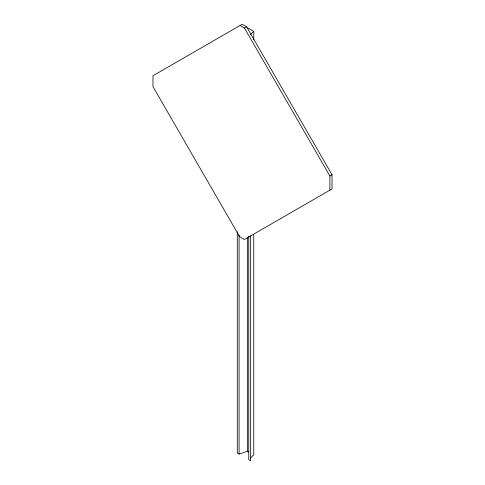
<?xml version="1.0" encoding="UTF-8"?>
<svg xmlns="http://www.w3.org/2000/svg" width="485" height="485" viewBox="0 0 485 485"><rect width="100%" height="100%" fill="white"/><g stroke="black" fill="none" stroke-linecap="round" stroke-linejoin="round"><path stroke-width="0.73" d="M250.254 34.75L253.764 31.373L247.556 27.791M250.254 458.198L253.764 454.821L253.764 234.388M240.026 25.493L244.452 28.045L246.604 26.802L332.031 174.77L332.031 188.932L244.452 239.493L239.638 236.716L152.969 86.597L152.969 75.757L242.179 24.25L246.604 26.802M329.885 190.175L329.885 176.013L332.031 174.77M237.286 231.836L237.286 453.032L239.081 454.063L247.556 451.238L248.799 451.953M244.452 28.045L329.885 176.013M253.764 31.373L253.764 39.703M250.66 235.771L250.66 460.75L248.75 459.647L248.75 236.183M247.556 237.62L247.556 451.238M239.081 235.14L239.081 454.063"/></g></svg>
